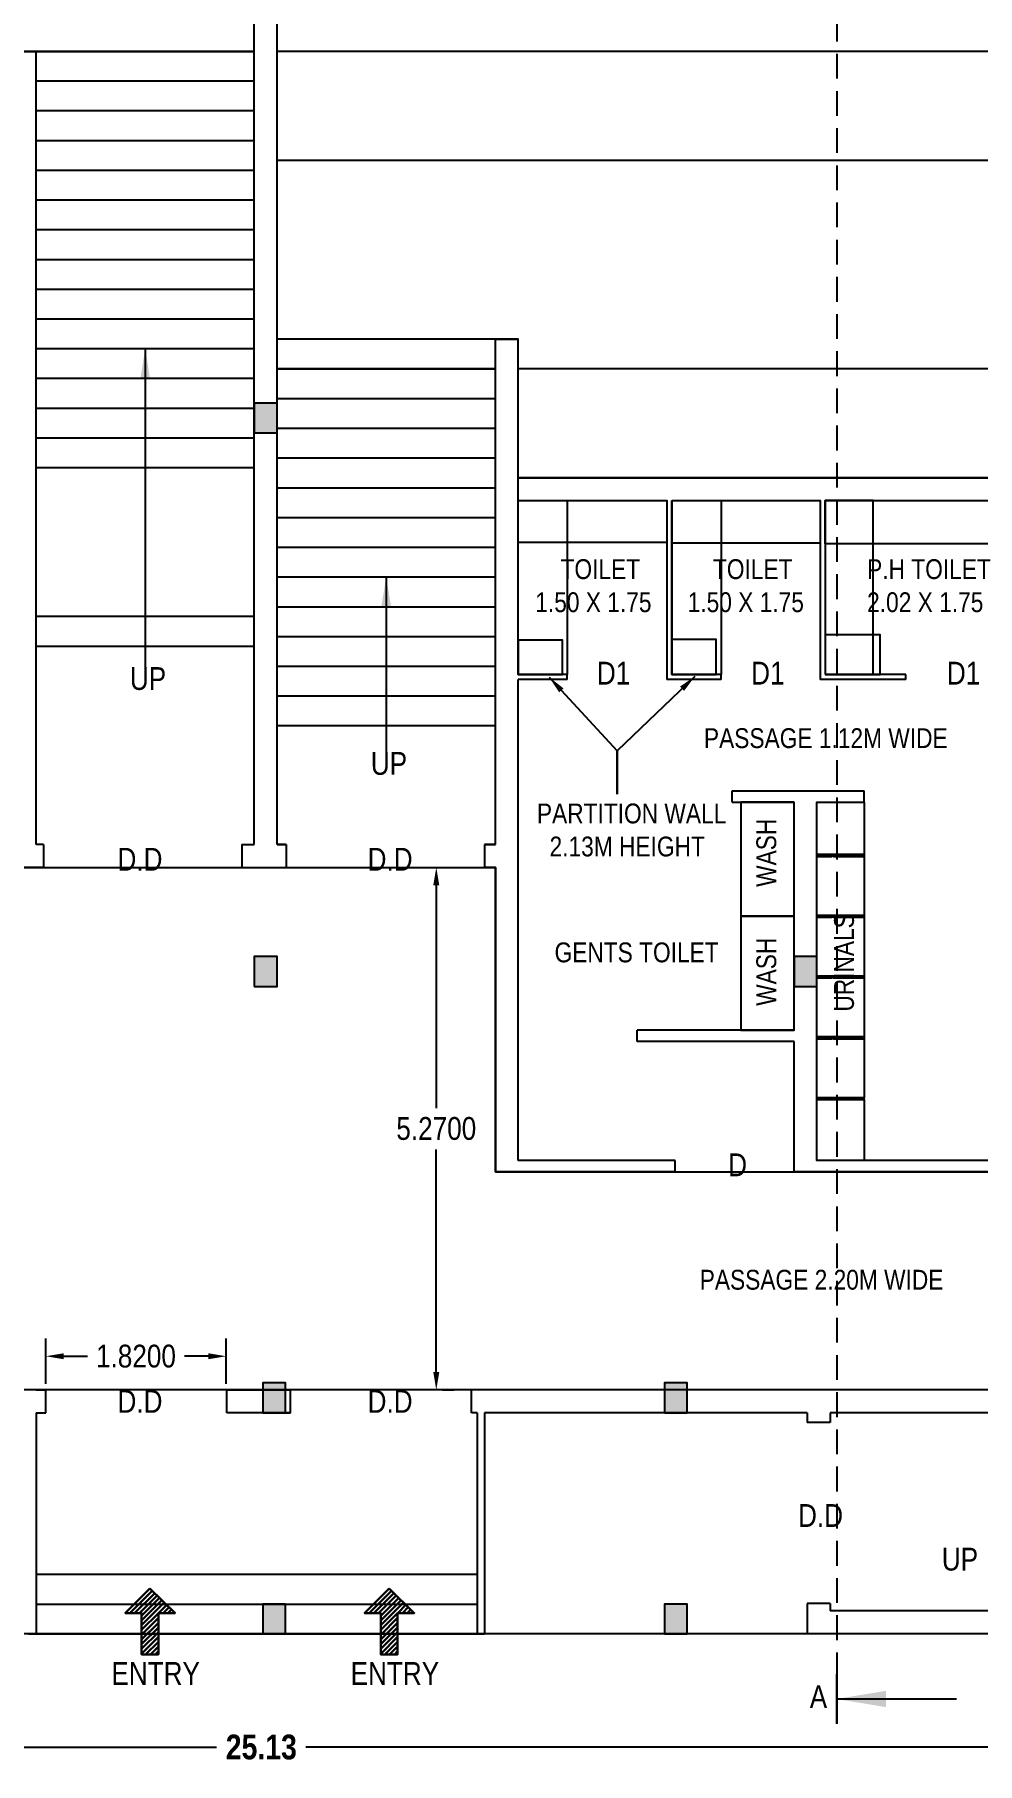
# Model space of a CAD drawing. Header units: metres. Extents: x 484 to 18344, y 10 to 2071.
# Drawn here: x 1580.84 to 1590.34, y 43.06 to 60.5 of the extents above; entities that cross this region are included whole.
import ezdxf
from ezdxf.enums import TextEntityAlignment as Align
from ezdxf.lldxf.tags import DXFTag

# ---------------------------------------------------------------- set-up
doc = ezdxf.new("R2010")
doc.units = ezdxf.units.M
doc.header["$MEASUREMENT"] = 0
doc.linetypes.add('HIDDEN', pattern=[0.375, 0.25, -0.125])
for name, color, linetype in [('0 @ 1 (1)', 7, 'Continuous'), ('0 @ 1 (2)', 7, 'Continuous'), ('BLK_1_FLR_0_CARPET_AREA', 10, 'Continuous'), ('BLK_1_FLR_0_EXIT_WIDTH_DOOR', 2, 'Continuous'), ('BLK_1_FLR_0_URINAL', 235, 'Continuous'), ('BLK_1_FLR_0_WATER_CLOSET', 213, 'Continuous'), ('BLK_1_FLR_1_WASH', 55, 'Continuous')]:
    doc.layers.add(name, color=color, linetype=linetype)
doc.layers.add('BLK_1_FLR_0_BLT_UP_AREA', color=1, linetype='Continuous', plot=False)
doc.layers.add('DIST_EXIT', color=7, linetype='Continuous', lineweight=0)
doc.styles.add('2', font='swissc.ttf', dxfattribs={"height": 0.23})
doc.styles.add('CODE', font='swissc.ttf', dxfattribs={"height": 0.25})
doc.styles.get("Standard").update_dxf_attribs({"font": 'swissc.ttf', "height": 0.23})
tags = doc.linetypes.add('00$1$HIDDEN', pattern=[0.375, 0.25, -0.125]).pattern_tags.tags
tags[6:7] = [DXFTag(74, 4), DXFTag(75, 0), DXFTag(340, '0'), DXFTag(46, 1.0), DXFTag(50, 0.0), DXFTag(44, 0.0), DXFTag(45, 0.0)]
tags[4:5] = [DXFTag(74, 4), DXFTag(75, 0), DXFTag(340, '0'), DXFTag(46, 1.0), DXFTag(50, 0.0), DXFTag(44, 0.0), DXFTag(45, 0.0)]
doc.dimstyles.new('OUTER', dxfattribs={"dimscale": 0, "dimtxt": 0.3, "dimasz": 0.18, "dimexe": 0.18, "dimexo": 0.0625, "dimgap": 0.09, "dimtad": 0, "dimzin": 0, "dimdsep": 46, "dimtxsty": 'CODE', "dimcen": 0.09, "dimse1": 1, "dimse2": 1, "dimclrd": 8, "dimclrt": 1, "dimadec": 0, "dimazin": 0, "dimtfac": 1, "dimtofl": 0, "dimtmove": 0, "dimatfit": 3, "dimfxl": 0, "dimtolj": 1, "dimtzin": 0, "dimarcsym": 0})
doc.dimstyles.new('STANDARD$0', dxfattribs={"dimtxt": 7, "dimasz": 3, "dimexe": 3, "dimexo": 1, "dimgap": 1.5, "dimtad": 1, "dimdec": 1, "dimzin": 1, "dimdsep": 46, "dimlunit": 4, "dimtxsty": 'Standard', "dimblk": 'OBLIQUE', "dimcen": 0.09375, "dimdle": 1, "dimclrd": 8, "dimclre": 8, "dimclrt": 7, "dimadec": 1, "dimazin": 0, "dimtfac": 1, "dimtdec": 1, "dimtix": 1, "dimtmove": 2, "dimatfit": 3, "dimldrblk": 'ARCHTICK', "dimfxl": 0, "dimfrac": 2, "dimtolj": 1, "dimtzin": 0, "dimarcsym": 0})

# ---------------------------------------------------------------- blocks, each defined once
blk = doc.blocks.new('_ArchTick')
at = {"const_width": 0.15}
blk.add_lwpolyline([(-0.5, -0.5), (0.5, 0.5)], dxfattribs=at)
blk = doc.blocks.new('*D135')
at = {"color": 0, "lineweight": -2}
for p, q in [((1570.559, 43.222), (1582.673, 43.222)), ((1595.689, 43.222), (1583.574, 43.222))]:
    blk.add_line(p, q, dxfattribs=at)
at = {"color": 0, "lineweight": -2, "xscale": 0.2, "yscale": 0.2, "zscale": 0.2, "rotation": 180}
blk.add_blockref('_ArchTick', (1570.559, 43.222), dxfattribs=at)
at = {"color": 0, "lineweight": -2, "xscale": 0.2, "yscale": 0.2, "zscale": 0.2}
blk.add_blockref('_ArchTick', (1595.689, 43.222), dxfattribs=at)
at = {"color": 0, "lineweight": -2, "insert": (1583.124, 43.222), "char_height": 0.25, "attachment_point": 5, "style": 'CODE'}
blk.add_mtext('\\A1;{\\fSwis721 Cn BT|b1|i0|c0|p34;25.13}', dxfattribs=at)
blk = doc.blocks.new('*D43')
at = {"layer": 'BLK_1_FLR_0_EXIT_WIDTH_DOOR', "color": 0, "linetype": 'Continuous', "lineweight": -2}
for p, q in [((1580.95, 46.888), (1580.95, 47.345)), ((1582.77, 46.888), (1582.77, 47.345))]:
    blk.add_line(p, q, dxfattribs=at)
at = {"layer": 'BLK_1_FLR_0_EXIT_WIDTH_DOOR', "color": 0, "lineweight": -2}
for p, q in [((1581.13, 47.165), (1581.37, 47.165)), ((1582.59, 47.165), (1582.351, 47.165))]:
    blk.add_line(p, q, dxfattribs=at)
at = {"layer": 'BLK_1_FLR_0_EXIT_WIDTH_DOOR', "color": 0, "linetype": 'Continuous'}
for points in [[(1581.13, 47.195), (1581.13, 47.135), (1580.95, 47.165)], [(1582.59, 47.195), (1582.59, 47.135), (1582.77, 47.165)]]:
    blk.add_solid(points, dxfattribs=at)
at = {"layer": 'BLK_1_FLR_0_EXIT_WIDTH_DOOR', "color": 0, "linetype": 'Continuous', "insert": (1581.86, 47.165), "char_height": 0.23, "attachment_point": 5}
blk.add_mtext('\\A1;1.8200', dxfattribs=at)
blk = doc.blocks.new('*D69')
at = {"layer": 'DIST_EXIT', "color": 0, "lineweight": -2}
for p, q in [((1584.95, 52.096), (1585.068, 52.096)), ((1584.888, 51.916), (1584.888, 49.669)), ((1584.888, 47.006), (1584.888, 49.252)), ((1584.95, 46.826), (1585.068, 46.826))]:
    blk.add_line(p, q, dxfattribs=at)
at = {"layer": 'DIST_EXIT', "color": 0}
for points in [[(1584.858, 51.916), (1584.918, 51.916), (1584.888, 52.096)], [(1584.858, 47.006), (1584.918, 47.006), (1584.888, 46.826)]]:
    blk.add_solid(points, dxfattribs=at)
at = {"layer": 'DIST_EXIT', "color": 0, "insert": (1584.888, 49.461), "char_height": 0.23, "attachment_point": 5}
blk.add_mtext('\\A1;5.2700', dxfattribs=at)

msp = doc.modelspace()

# ---------------------------------------------------------------- hatches: boundary and pattern name
for points in [[(1583.05294, 56.47812), (1583.28294, 56.47812), (1583.28294, 56.77812), (1583.05294, 56.77812)], [(1583.05294, 50.89555), (1583.28294, 50.89555), (1583.28294, 51.19555), (1583.05294, 51.19555)], [(1588.49623, 50.89555), (1588.72623, 50.89555), (1588.72623, 51.19555), (1588.49623, 51.19555)], [(1583.13794, 46.59555), (1583.36794, 46.59555), (1583.36794, 46.89555), (1583.13794, 46.89555)], [(1587.18816, 46.59555), (1587.41816, 46.59555), (1587.41816, 46.89555), (1587.18816, 46.89555)], [(1583.13794, 44.36555), (1583.36794, 44.36555), (1583.36794, 44.66555), (1583.13794, 44.66555)], [(1587.18816, 44.36555), (1587.41816, 44.36555), (1587.41816, 44.66555), (1587.18816, 44.66555)]]:
    msp.add_hatch(color=256).paths.add_polyline_path(points)
at = {"lineweight": 30}
h = msp.add_hatch(dxfattribs=at)
h.set_pattern_fill('ANSI31', color=256, scale=0.271133, angle=-180, style=0)
h.set_pattern_definition([(225, (5919.34438, -529.409568), (0.02396499227, -0.02396499227), [])])
h.paths.add_polyline_path([(1582.00125, 44.82305), (1582.25428, 44.57429), (1582.08583, 44.57429), (1582.08583, 44.15747), (1581.91667, 44.15747), (1581.91667, 44.57429), (1581.75249, 44.57429)])
h = msp.add_hatch(dxfattribs=at)
h.set_pattern_fill('ANSI31', color=256, scale=0.271133, angle=-180, style=0)
h.set_pattern_definition([(225, (5921.75653, -529.409568), (0.02396499227, -0.02396499227), [])])
h.paths.add_polyline_path([(1584.4134, 44.82305), (1584.66643, 44.57429), (1584.49797, 44.57429), (1584.49797, 44.15747), (1584.32882, 44.15747), (1584.32882, 44.57429), (1584.16464, 44.57429)])

# ---------------------------------------------------------------- linework, layer by layer
at = {"linetype": 'HIDDEN'}
for p, q in [((1588.92761, 70.0521), (1588.92761, 43.69748)), ((1588.62862, 44.36555), (1570.55888, 44.36555))]:
    msp.add_line(p, q, dxfattribs=at)
at = {"ltscale": 0.5}
for p, q in [((1583.05294, 52.3255), (1583.05294, 64.35517)), ((1583.28294, 52.3255), (1583.28294, 64.35517)), ((1580.85294, 60.32632), (1580.62294, 60.32632)), ((1580.85294, 52.3255), (1580.85294, 60.32632)), ((1585.48346, 57.42555), (1585.71346, 57.42555)), ((1585.48346, 52.32555), (1585.48346, 57.42555)), ((1585.71346, 54.04167), (1585.71346, 57.42555)), ((1585.71346, 56.02555), (1595.45862, 56.02555)), ((1585.71346, 55.79555), (1587.21338, 55.79555)), ((1587.26338, 55.79555), (1588.75951, 55.79555)), ((1588.80951, 55.79555), (1590.82623, 55.79555)), ((1585.71346, 49.14055), (1585.71346, 53.99167)), ((1587.87123, 52.75333), (1587.87123, 52.86833)), ((1587.87123, 52.86833), (1588.49623, 52.86833)), ((1588.49623, 52.86833), (1589.20143, 52.86833)), ((1587.87123, 52.75333), (1588.49623, 52.75333)), ((1588.72623, 52.75333), (1589.20143, 52.75333)), ((1580.92909, 52.3255), (1580.85294, 52.3255)), ((1580.92909, 52.3255), (1580.92909, 52.0955)), ((1582.92908, 52.3255), (1583.05294, 52.3255)), ((1582.92908, 52.3255), (1582.92908, 52.0955)), ((1583.37488, 52.32555), (1583.28294, 52.3255)), ((1583.28294, 52.3255), (1583.37488, 52.32555)), ((1583.37488, 52.32555), (1583.37488, 52.0955)), ((1585.37488, 52.32555), (1585.37488, 52.0955)), ((1585.48346, 52.3255), (1585.37488, 52.3255)), ((1585.37488, 52.3255), (1585.48346, 52.3255)), ((1580.92909, 52.0955), (1580.62294, 52.0955)), ((1582.92908, 52.0955), (1583.37488, 52.0955)), ((1585.48346, 52.0955), (1585.37488, 52.0955)), ((1585.48346, 49.02555), (1585.48346, 52.0955)), ((1588.49623, 50.45555), (1586.91346, 50.45555)), ((1588.49623, 50.34055), (1586.91346, 50.34055)), ((1587.29623, 49.02555), (1585.48346, 49.02555)), ((1587.29623, 49.14055), (1585.71346, 49.14055)), ((1590.94123, 49.02555), (1588.49623, 49.02555)), ((1590.82623, 49.14055), (1588.72623, 49.14055)), ((1580.85294, 46.82555), (1570.78888, 46.82555)), ((1580.85294, 46.82555), (1580.9502, 46.82555)), ((1580.9502, 46.59555), (1580.9502, 46.82555)), ((1595.45862, 46.82555), (1585.24221, 46.82555)), ((1585.24221, 46.59555), (1585.24221, 46.82555)), ((1580.85294, 46.59555), (1580.9502, 46.59556)), ((1585.29995, 46.59556), (1585.24221, 46.59556)), ((1588.62862, 46.59555), (1585.37495, 46.59555)), ((1588.62862, 46.59555), (1588.62862, 46.49555)), ((1595.45862, 46.59555), (1588.85862, 46.59555)), ((1588.85862, 46.59555), (1588.85862, 46.49555)), ((1588.85862, 46.49555), (1588.62862, 46.49555)), ((1588.62862, 44.67055), (1588.62862, 44.36555)), ((1588.85862, 44.67055), (1588.62862, 44.67055)), ((1588.85862, 44.67055), (1588.85862, 44.59555)), ((1595.45862, 44.59555), (1588.85862, 44.59555)), ((1595.68862, 44.36555), (1588.62862, 44.36555))]:
    msp.add_line(p, q, dxfattribs=at)
for p, q in [((1583.05346, 60.32555), (1580.85346, 60.32555)), ((1583.05346, 60.02555), (1580.85346, 60.02555)), ((1583.05346, 59.72555), (1580.85346, 59.72555)), ((1583.05346, 59.42555), (1580.85346, 59.42555)), ((1583.05346, 59.12555), (1580.85346, 59.12555)), ((1583.05346, 58.82555), (1580.85346, 58.82555)), ((1583.05346, 58.52555), (1580.85346, 58.52555)), ((1583.05346, 58.22555), (1580.85346, 58.22555)), ((1583.05346, 57.92555), (1580.85346, 57.92555)), ((1583.05346, 57.62555), (1580.85346, 57.62555)), ((1583.05346, 57.32555), (1580.85346, 57.32555)), ((1583.05346, 57.02555), (1580.85346, 57.02555)), ((1585.48346, 57.12555), (1583.28294, 57.12555)), ((1583.28294, 57.12555), (1585.48294, 57.12555)), ((1583.05346, 56.72555), (1580.85346, 56.72555)), ((1583.28294, 56.82555), (1585.48294, 56.82555)), ((1583.28294, 56.52555), (1585.48294, 56.52555)), ((1583.05346, 56.42555), (1580.85346, 56.42555)), ((1583.28294, 56.22555), (1585.48294, 56.22555)), ((1583.05346, 56.12555), (1580.85346, 56.12555)), ((1583.28294, 55.92555), (1585.48294, 55.92555)), ((1587.21338, 55.79555), (1587.21338, 53.99167)), ((1587.26338, 55.79555), (1587.26338, 54.04167)), ((1588.75951, 55.79555), (1588.75951, 53.99167)), ((1588.80951, 55.79555), (1588.80951, 54.04167)), ((1583.28294, 55.62555), (1585.48294, 55.62555)), ((1583.28294, 55.32555), (1585.48294, 55.32555)), ((1583.28294, 55.02555), (1585.48294, 55.02555)), ((1583.05346, 54.62555), (1580.85346, 54.62555)), ((1583.28294, 54.72555), (1585.48294, 54.72555)), ((1583.28294, 54.42555), (1585.48294, 54.42555)), ((1583.05346, 54.32555), (1580.85346, 54.32555)), ((1583.28294, 54.12555), (1585.48294, 54.12555)), ((1586.20901, 54.04167), (1585.71346, 54.04167)), ((1586.20901, 53.99167), (1585.71346, 53.99167)), ((1586.20901, 53.99167), (1586.20901, 54.04167)), ((1587.26338, 53.99167), (1587.21338, 53.99167)), ((1587.75894, 54.04167), (1587.26338, 54.04167)), ((1587.75894, 53.99167), (1587.26338, 53.99167)), ((1587.75894, 53.99167), (1587.75894, 54.04167)), ((1588.80951, 53.99167), (1588.75951, 53.99167)), ((1589.62389, 54.04167), (1588.80951, 54.04167)), ((1589.62389, 53.99167), (1588.80951, 53.99167)), ((1589.62389, 53.99167), (1589.62389, 54.04167)), ((1583.28294, 53.82555), (1585.48294, 53.82555)), ((1583.28294, 53.52555), (1585.48294, 53.52555)), ((1589.20143, 52.75333), (1589.20143, 52.86833)), ((1588.49623, 50.45555), (1588.49623, 52.75333)), ((1588.72623, 49.14055), (1588.72623, 52.75333)), ((1586.91346, 50.34055), (1586.91346, 50.45555)), ((1588.49623, 49.02555), (1588.49623, 50.34055)), ((1587.29623, 49.02555), (1587.29623, 49.14055))]:
    msp.add_line(p, q)
at = {"linetype": '00$1$HIDDEN'}
for p, q in [((1595.45862, 60.32555), (1583.28294, 60.32555)), ((1595.45862, 59.22555), (1583.28294, 59.22555)), ((1595.45862, 57.12555), (1585.71346, 57.12555))]:
    msp.add_line(p, q, dxfattribs=at)
at = {"lineweight": 30}
for p, q in [((1586.71014, 53.27285), (1586.71014, 52.83419)), ((1588.92761, 43.45592), (1588.92761, 43.9586))]:
    msp.add_line(p, q, dxfattribs=at)
at = {"linetype": 'Continuous'}
for p, q in [((1582.7752, 46.82555), (1583.41721, 46.82555)), ((1582.7752, 46.59555), (1582.7752, 46.82555)), ((1583.41721, 46.59555), (1583.41721, 46.82555)), ((1580.85294, 46.59555), (1580.85294, 44.36555)), ((1583.41721, 46.59555), (1582.7752, 46.59555)), ((1583.1422, 46.59555), (1583.41721, 46.59555)), ((1585.29995, 46.59556), (1585.29995, 44.36555)), ((1585.37495, 46.59555), (1585.37495, 44.36555)), ((1580.85294, 44.96555), (1585.29995, 44.96555)), ((1580.85294, 44.66555), (1585.29995, 44.66555)), ((1580.77794, 44.36555), (1585.37495, 44.36555))]:
    msp.add_line(p, q, dxfattribs=at)
for points in [[(1583.05294, 56.47812), (1583.28294, 56.47812), (1583.28294, 56.77812), (1583.05294, 56.77812)], [(1588.87774, 52.22563), (1588.72623, 52.22563), (1588.72623, 52.20722), (1588.87774, 52.20722)], [(1588.87774, 52.22563), (1588.72623, 52.22563), (1588.72623, 52.20722), (1588.87774, 52.20722)], [(1588.89247, 52.22158), (1588.87774, 52.22158), (1588.87774, 52.21127), (1588.89247, 52.21127)], [(1588.89247, 52.22158), (1588.87774, 52.22158), (1588.87774, 52.21127), (1588.89247, 52.21127)], [(1589.20143, 52.22563), (1588.89247, 52.22563), (1588.89247, 52.20722), (1589.20143, 52.20722)], [(1589.20143, 52.22563), (1588.89247, 52.22563), (1588.89247, 52.20722), (1589.20143, 52.20722)], [(1588.87774, 51.6123), (1588.72623, 51.6123), (1588.72623, 51.59388), (1588.87774, 51.59388)], [(1588.87774, 51.6123), (1588.72623, 51.6123), (1588.72623, 51.59388), (1588.87774, 51.59388)], [(1588.89247, 51.60825), (1588.87774, 51.60825), (1588.87774, 51.59793), (1588.89247, 51.59793)], [(1588.89247, 51.60825), (1588.87774, 51.60825), (1588.87774, 51.59793), (1588.89247, 51.59793)], [(1589.20143, 51.6123), (1588.89247, 51.6123), (1588.89247, 51.59388), (1589.20143, 51.59388)], [(1589.20143, 51.6123), (1588.89247, 51.6123), (1588.89247, 51.59388), (1589.20143, 51.59388)], [(1583.05294, 50.89555), (1583.28294, 50.89555), (1583.28294, 51.19555), (1583.05294, 51.19555)], [(1588.49623, 50.89555), (1588.72623, 50.89555), (1588.72623, 51.19555), (1588.49623, 51.19555)], [(1588.87774, 50.99896), (1588.72623, 50.99896), (1588.72623, 50.98055), (1588.87774, 50.98055)], [(1588.87774, 50.99896), (1588.72623, 50.99896), (1588.72623, 50.98055), (1588.87774, 50.98055)], [(1588.89247, 50.99491), (1588.87774, 50.99491), (1588.87774, 50.9846), (1588.89247, 50.9846)], [(1588.89247, 50.99491), (1588.87774, 50.99491), (1588.87774, 50.9846), (1588.89247, 50.9846)], [(1589.20143, 50.99896), (1588.89247, 50.99896), (1588.89247, 50.98055), (1589.20143, 50.98055)], [(1589.20143, 50.99896), (1588.89247, 50.99896), (1588.89247, 50.98055), (1589.20143, 50.98055)], [(1588.87774, 50.38563), (1588.72623, 50.38563), (1588.72623, 50.36722), (1588.87774, 50.36722)], [(1588.87774, 50.38563), (1588.72623, 50.38563), (1588.72623, 50.36722), (1588.87774, 50.36722)], [(1588.89247, 50.38158), (1588.87774, 50.38158), (1588.87774, 50.37127), (1588.89247, 50.37127)], [(1588.89247, 50.38158), (1588.87774, 50.38158), (1588.87774, 50.37127), (1588.89247, 50.37127)], [(1589.20143, 50.38563), (1588.89247, 50.38563), (1588.89247, 50.36722), (1589.20143, 50.36722)], [(1589.20143, 50.38563), (1588.89247, 50.38563), (1588.89247, 50.36722), (1589.20143, 50.36722)], [(1588.87774, 49.7723), (1588.72623, 49.7723), (1588.72623, 49.75388), (1588.87774, 49.75388)], [(1588.87774, 49.7723), (1588.72623, 49.7723), (1588.72623, 49.75388), (1588.87774, 49.75388)], [(1588.89247, 49.76825), (1588.87774, 49.76825), (1588.87774, 49.75793), (1588.89247, 49.75793)], [(1588.89247, 49.76825), (1588.87774, 49.76825), (1588.87774, 49.75793), (1588.89247, 49.75793)], [(1589.20143, 49.7723), (1588.89247, 49.7723), (1588.89247, 49.75388), (1589.20143, 49.75388)], [(1589.20143, 49.7723), (1588.89247, 49.7723), (1588.89247, 49.75388), (1589.20143, 49.75388)], [(1583.13794, 46.59555), (1583.36794, 46.59555), (1583.36794, 46.89555), (1583.13794, 46.89555)], [(1587.18816, 46.59555), (1587.41816, 46.59555), (1587.41816, 46.89555), (1587.18816, 46.89555)], [(1583.13794, 44.36555), (1583.36794, 44.36555), (1583.36794, 44.66555), (1583.13794, 44.66555)], [(1587.18816, 44.36555), (1587.41816, 44.36555), (1587.41816, 44.66555), (1587.18816, 44.66555)]]:
    msp.add_lwpolyline(points, close=True)
at = {"linetype": 'Continuous', "lineweight": 30}
for points in [[(1582.00125, 44.82305), (1582.25428, 44.57429), (1582.08583, 44.57429), (1582.08583, 44.15747), (1581.91667, 44.15747), (1581.91667, 44.57429), (1581.75249, 44.57429)], [(1584.4134, 44.82305), (1584.66643, 44.57429), (1584.49797, 44.57429), (1584.49797, 44.15747), (1584.32882, 44.15747), (1584.32882, 44.57429), (1584.16464, 44.57429)]]:
    msp.add_lwpolyline(points, close=True, dxfattribs=at)
at = {"layer": 'BLK_1_FLR_0_BLT_UP_AREA', "color": 16}
msp.add_lwpolyline([(1570.55888, 68.89069), (1595.68862, 68.89069), (1595.68862, 44.36555), (1570.55888, 44.36555)], close=True, dxfattribs=at)
at = {"layer": 'BLK_1_FLR_0_CARPET_AREA', "elevation": 0}
for points in [[(1570.78888, 57.32555), (1580.62294, 57.32555), (1580.62271, 60.32632), (1583.05346, 60.32555), (1583.0539, 64.35517), (1570.78888, 64.35517), (1570.78888, 57.32555)], [(1580.62294, 57.09555), (1580.62294, 52.0955), (1585.48346, 52.0955), (1585.48346, 49.02555), (1593.34213, 49.02555), (1593.34213, 46.82555), (1570.78888, 46.82555), (1570.78888, 57.09555), (1580.62294, 57.09555)]]:
    msp.add_lwpolyline(points, close=True, dxfattribs=at)
at = {"layer": 'BLK_1_FLR_0_CARPET_AREA'}
msp.add_lwpolyline([(1595.45862, 64.35517), (1595.45862, 56.02555), (1585.71346, 56.02555), (1585.71346, 57.42555), (1583.28294, 57.42555), (1583.28294, 64.35517), (1595.45862, 64.35517)], close=True, dxfattribs=at)
at = {"layer": 'BLK_1_FLR_0_URINAL'}
for points in [[(1585.71346, 55.79555), (1586.20901, 55.79555), (1586.20901, 54.04167), (1585.71346, 54.04167)], [(1587.26338, 55.79555), (1587.75894, 55.79555), (1587.75894, 54.04167), (1587.26338, 54.04167)], [(1588.80951, 54.04167), (1589.2925, 54.04167), (1589.2925, 55.79555), (1588.80951, 55.79555)], [(1589.20143, 52.22563), (1588.72623, 52.22563), (1588.72623, 52.75333), (1589.20143, 52.75333)], [(1589.20143, 51.6123), (1588.72623, 51.6123), (1588.72623, 52.22563), (1589.20143, 52.22563)], [(1589.20143, 50.99896), (1588.72623, 50.99896), (1588.72623, 51.6123), (1589.20143, 51.6123)], [(1589.20143, 50.38563), (1588.72623, 50.38563), (1588.72623, 50.99896), (1589.20143, 50.99896)], [(1589.20143, 49.7723), (1588.72623, 49.7723), (1588.72623, 50.38563), (1589.20143, 50.38563)], [(1589.20143, 49.14055), (1588.72623, 49.14055), (1588.72623, 49.75388), (1589.20143, 49.75388)]]:
    msp.add_lwpolyline(points, close=True, dxfattribs=at)
at = {"layer": 'BLK_1_FLR_0_WATER_CLOSET', "color": 1, "ltscale": 400}
for points in [[(1585.71346, 55.79555), (1587.21338, 55.79555), (1587.21338, 55.37144), (1585.71346, 55.37144)], [(1587.26338, 55.79555), (1588.75951, 55.79555), (1588.75951, 55.36679), (1587.26338, 55.36679)], [(1588.80951, 55.79555), (1590.82121, 55.79555), (1590.82121, 55.36074), (1588.80951, 55.36074)]]:
    msp.add_lwpolyline(points, close=True, dxfattribs=at)
at = {"layer": 'BLK_1_FLR_1_WASH', "color": 56, "ltscale": 400}
msp.add_line((1587.95957, 51.60444), (1588.49623, 51.60444), dxfattribs=at)
at = {"layer": 'BLK_1_FLR_1_WASH', "color": 60}
for points in [[(1588.80951, 54.04167), (1589.3633, 54.04167), (1589.3633, 54.44012), (1588.80951, 54.44012)], [(1585.71346, 54.04167), (1586.1607, 54.04167), (1586.1607, 54.38859), (1585.71346, 54.38859)], [(1587.26338, 54.04167), (1587.70859, 54.04167), (1587.70859, 54.39556), (1587.26338, 54.39556)]]:
    msp.add_lwpolyline(points, close=True, dxfattribs=at)
at = {"layer": 'BLK_1_FLR_1_WASH', "color": 55, "ltscale": 400}
for points in [[(1588.49623, 52.75333), (1587.95957, 52.75333), (1587.95957, 51.60444), (1588.49623, 51.60444)], [(1588.49623, 51.60444), (1587.95957, 51.60444), (1587.95957, 50.45555), (1588.49623, 50.45555)]]:
    msp.add_lwpolyline(points, close=True, dxfattribs=at)

# ---------------------------------------------------------------- texts
at = {"linetype": '00$1$HIDDEN', "lineweight": 30, "ltscale": 1.3, "style": '2'}
for p in [(1581.61218, 43.85071), (1584.02433, 43.85071)]:
    msp.add_text('ENTRY', height=0.23, dxfattribs=at).set_placement(p)
at = {"linetype": 'ByBlock', "lineweight": 30}
msp.add_text('A', height=0.23, dxfattribs=at).set_placement((1588.7414, 43.6156), align=Align.CENTER)
at = {"lineweight": 30, "style": '2'}
for s, width, insert, char_height, attachment_point in [('    TOILET\\P1.50 X 1.75', 1.4768506, (1585.88614, 54.66795), 0.2, 7), ('    TOILET\\P1.50 X 1.75', 1.4768506, (1587.42273, 54.66795), 0.2, 7), ('P.H TOILET\\P2.02 X 1.75', 1.4768506, (1589.23189, 54.66795), 0.2, 7), ('{\\W0.512592; }UP', 0.3853014, (1581.76094, 54.11606), 0.23, 1), ('{\\W9.483791; }D1', 1.6989334, (1585.81249, 54.17023), 0.23, 1), ('{\\W9.483791; }D1', 1.6989334, (1587.36772, 54.17023), 0.23, 1), ('{\\W9.483791; }D1', 1.6989334, (1589.3415, 54.17023), 0.23, 1), ('PASSAGE 1.12M WIDE', 2.388968, (1590.04385, 53.49972), 0.2, 3), ('{\\W0.512592; }UP', 0.3853014, (1584.19042, 53.25966), 0.23, 1), ('PARTITION WALL    \\P  2.13M HEIGHT', 2.388968, (1585.9028, 52.74005), 0.2, 1), ('{\\W8.554379; }D.D', 1.6989334, (1581.04698, 52.2931), 0.23, 1), ('{\\W8.554379; }D.D', 1.6989334, (1583.56881, 52.2931), 0.23, 1), ('GENTS TOILET', 1.6790099, (1586.0802, 51.33853), 0.2, 1), ('{\\W1.280063; }D', 0.3362876, (1587.73696, 49.21061), 0.23, 1), ('PASSAGE 2.20M WIDE', 2.388968, (1590.00134, 48.03694), 0.2, 3), ('{\\W8.554379; }D.D', 1.6989334, (1581.04698, 46.82489), 0.23, 1), ('{\\W8.554379; }D.D', 1.6989334, (1583.56881, 46.82489), 0.23, 1), ('{\\W8.554379; }D.D', 1.6989334, (1587.90874, 45.67355), 0.23, 1), ('{\\W9.135752; }UP', 1.6989334, (1589.31569, 45.23349), 0.23, 1)]:
    msp.add_mtext_dynamic_manual_height_columns(s, width=width, gutter_width=1.15, heights=[0], dxfattribs=dict(at, insert=insert, char_height=char_height, attachment_point=attachment_point))
at = {"lineweight": 30, "char_height": 0.2, "attachment_point": 1, "rotation": 90, "style": '2'}
for s, width, insert in [('WASH', 0.6392727, (1588.11531, 51.89951)), ('URINALS', 0.9970075, (1588.89895, 50.64147)), ('WASH', 0.6392727, (1588.11531, 50.69966))]:
    msp.add_mtext_dynamic_manual_height_columns(s, width=width, gutter_width=1.15, heights=[0], dxfattribs=dict(at, insert=insert))

# ---------------------------------------------------------------- dimensions: what is measured, and where the dimension line sits
at = {"layer": '0 @ 1 (2)', "lineweight": -2}
dim = msp.add_linear_dim(base=(1595.68862, 43.22212), p1=(1570.55888, 44.36555), p2=(1595.68862, 44.36555), text='{\\fSwis721 Cn BT|b1|i0|c0|p34;<>}', dimstyle='OUTER', override={"dimscale": 1, "dimtxt": 0.25, "dimasz": 0.2, "dimblk": 'ArchTick', "dimclrd": 0, "dimclrt": 0, "dimtix": 0, "dimtofl": 0, "dimtmove": 0, "dimatfit": 3, "dimfxl": 6}, dxfattribs=at)
dim.commit()
dim.dimension.update_dxf_attribs({"geometry": '*D135', "text_midpoint": (1583.12375, 43.22212)})
at = {"layer": 'BLK_1_FLR_0_EXIT_WIDTH_DOOR', "color": 2, "linetype": 'Continuous'}
dim = msp.add_linear_dim(base=(1582.7702, 47.16534), p1=(1580.9502, 46.82555), p2=(1582.7702, 46.82555), dimstyle='STANDARD$0', override={"dimtxt": 1, "dimasz": 0.18, "dimexe": 0.18, "dimexo": 0.0625, "dimgap": 0.09, "dimtad": 0, "dimtih": 1, "dimtoh": 1, "dimdec": 4, "dimzin": 0, "dimlunit": 2, "dimpost": '', "dimcen": 0.09, "dimdle": 0, "dimclrd": 0, "dimclre": 0, "dimclrt": 0, "dimadec": 0, "dimtdec": 4, "dimtix": 0, "dimtofl": 0, "dimtmove": 1, "dimfxl": 5, "dimfrac": 0}, dxfattribs=at)
dim.commit()
dim.dimension.update_dxf_attribs({"geometry": '*D43', "text_midpoint": (1581.8602, 47.16534)})
at = {"layer": 'DIST_EXIT'}
dim = msp.add_aligned_dim(p1=(1584.8879787, 52.0955001), p2=(1584.8879787, 46.8255498), distance=0, dimstyle='STANDARD$0', override={"dimtxt": 1, "dimasz": 0.18, "dimexe": 0.18, "dimexo": 0.0625, "dimgap": 0.09, "dimtad": 0, "dimtih": 1, "dimtoh": 1, "dimdec": 4, "dimzin": 0, "dimlunit": 2, "dimpost": '', "dimcen": 0.09, "dimdle": 0, "dimclrd": 0, "dimclre": 0, "dimclrt": 0, "dimadec": 0, "dimtdec": 4, "dimtix": 0, "dimtofl": 0, "dimtmove": 0, "dimfrac": 0}, dxfattribs=at)
dim.commit()
dim.dimension.update_dxf_attribs({"geometry": '*D69', "text_midpoint": (1584.8879787, 49.460525)})

# ---------------------------------------------------------------- leaders
at = {"layer": '0 @ 1 (1)', "lineweight": 30}
for points in [[(1586.02699, 54.01403), (1586.71014, 53.27285)], [(1587.49628, 54.02258), (1586.71014, 53.27285)]]:
    msp.add_leader(points, dimstyle='OUTER', override={"dimscale": 1, "dimgap": 0.09, "dimtad": 0, "dimtih": 1, "dimtoh": 1, "dimclrd": 0, "dimclrt": 0}, dxfattribs=at)
at = {"layer": '0 @ 1 (1)', "linetype": 'ByBlock', "lineweight": 30}
msp.add_leader([(1588.9217, 43.7082), (1590.13254, 43.7082)], dimstyle='OUTER', override={"dimscale": 1, "dimasz": 0.5, "dimgap": 0.09, "dimtad": 0, "dimtih": 1, "dimtoh": 1, "dimclrd": 0, "dimclrt": 0, "dimfxl": 6}, dxfattribs=at)
at = {"layer": '0 @ 1 (2)', "lineweight": -2}
for points in [[(1581.95346, 57.32555), (1581.95346, 53.97217)], [(1584.38294, 55.02555), (1584.38294, 53.11577)]]:
    msp.add_leader(points, dimstyle='OUTER', override={"dimscale": 1, "dimtxt": 0.25, "dimasz": 0.3, "dimgap": 0.09, "dimtad": 0, "dimclrd": 0, "dimclrt": 0, "dimfxl": 6}, dxfattribs=at)

doc.saveas('drawing.dxf')
